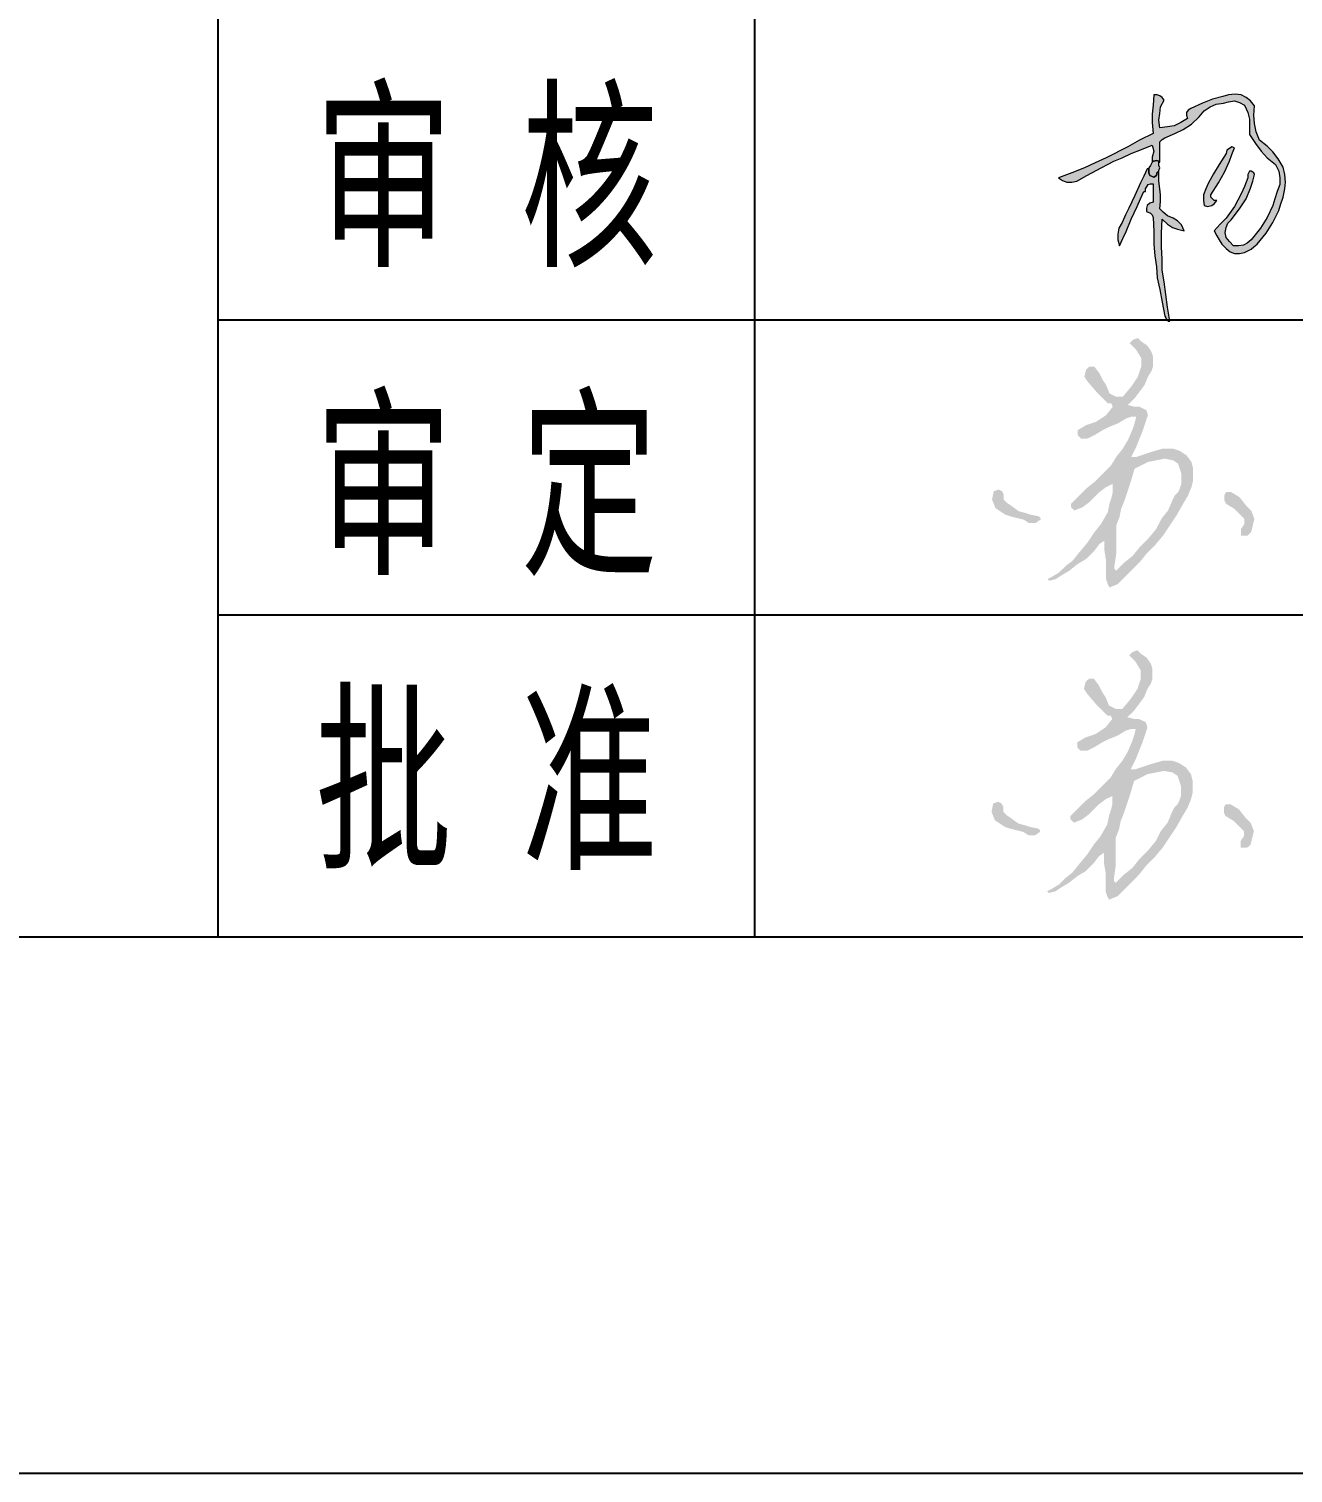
# Model space of a CAD drawing. Extents: x -29293 to 30124, y -19360 to 22650.
# Drawn here: x 10762 to 13119, y -19355 to -16663 of the extents above; entities that cross this region are included whole.
import ezdxf
from ezdxf.enums import TextEntityAlignment as Align

# ---------------------------------------------------------------- set-up
doc = ezdxf.new("R2010")
doc.units = 0
doc.layers.get('0').update_dxf_attribs({"linetype": 'CONTINUOUS', "lineweight": 25})
doc.layers.add('13图框与明细表层', color=3, linetype='CONTINUOUS', lineweight=25)
doc.styles.add('BTLHZ', font='', dxfattribs={"width": 0.7})
doc.styles.get('BTLHZ').set_extended_font_data('SimSun')

msp = doc.modelspace()

# ---------------------------------------------------------------- hatches: boundary and pattern name
h = msp.add_hatch(color=6)
h.paths.add_polyline_path([(12953, -16992), (12959.2, -16993.6), (12967, -16992), (12971.7, -16988.9), (12976.4, -16982.6), (12971.7, -16982.6), (12968.6, -16979.5), (12965.5, -16976.4), (12965.5, -16971.7), (12979.5, -16949.8), (12990.5, -16929.5), (12999.9, -16909.2), (13004.6, -16896.7), (13009.2, -16884.2), (13004.6, -16882.6), (12999.9, -16885.7), (12995.2, -16888.9), (12993.6, -16895.1), (12981.1, -16915.4), (12970.2, -16932.6), (12960.8, -16949.8), (12956.1, -16960.7), (12951.4, -16971.7), (12951.4, -16982.6)], flags=17)
h.paths.add_polyline_path([(12856.1, -16901.4), (12856.1, -16904.5), (12856.1, -16906), (12856.1, -16909.2), (12857.6, -16909.2), (12859.2, -16909.2), (12863.9, -16907.6), (12868.6, -16909.2), (12868.6, -16910.7), (12870.2, -16910.7), (12870.2, -16899.8), (12870.2, -16892), (12870.2, -16882.6), (12870.2, -16873.2), (12874.8, -16868.5), (12879.5, -16865.4), (12898.3, -16857.6), (12913.9, -16849.8), (12929.5, -16840.4), (12943.6, -16826.3), (12953, -16815.4), (12963.9, -16807.6), (12974.9, -16802.9), (12988.9, -16801.3), (12998.3, -16798.2), (13009.2, -16796.7), (13018.6, -16799.8), (13028, -16804.5), (13034.2, -16818.5), (13037.4, -16831), (13037.4, -16843.5), (13037.4, -16859.2), (13048.3, -16876.4), (13059.2, -16890.4), (13070.2, -16902.9), (13085.8, -16915.4), (13092.1, -16927.9), (13093.6, -16940.4), (13093.6, -16952.9), (13088.9, -16965.4), (13084.3, -16979.5), (13081.1, -16992), (13070.2, -17013.9), (13057.7, -17034.2), (13040.5, -17056.1), (13032.7, -17062.3), (13026.4, -17065.5), (13017.1, -17067), (13007.7, -17067), (12999.9, -17059.2), (12993.6, -17051.4), (12992, -17042), (12993.6, -17032.6), (12996.7, -17024.8), (13003, -17018.6), (13018.6, -16998.3), (13031.1, -16979.5), (13038.9, -16959.2), (13043.6, -16946.7), (13046.7, -16934.2), (13045.2, -16931.1), (13043.6, -16929.5), (13040.5, -16927.9), (13037.4, -16927.9), (13034.2, -16934.2), (13034.2, -16940.4), (13028, -16956.1), (13021.7, -16970.1), (13009.2, -16993.6), (12993.6, -17015.4), (12982.7, -17026.4), (12971.7, -17038.9), (12976.4, -17048.3), (12981.1, -17056.1), (12985.8, -17063.9), (12993.6, -17071.7), (13001.4, -17078), (13009.2, -17081.1), (13018.6, -17081.1), (13028, -17079.5), (13034.2, -17076.4), (13040.5, -17073.3), (13045.2, -17068.6), (13051.4, -17063.9), (13068.6, -17043.6), (13081.1, -17023.3), (13092.1, -17001.4), (13095.2, -16990.4), (13099.9, -16976.4), (13103, -16960.7), (13104.6, -16948.2), (13103, -16934.2), (13099.9, -16920.1), (13090.5, -16904.5), (13081.1, -16892), (13070.2, -16881), (13056.1, -16870.1), (13049.9, -16854.5), (13046.7, -16838.8), (13045.2, -16823.2), (13046.7, -16806), (13038.9, -16796.7), (13031.1, -16790.4), (13021.7, -16785.7), (13010.8, -16784.1), (12998.3, -16785.7), (12987.4, -16788.8), (12968.6, -16793.5), (12949.9, -16801.3), (12928, -16810.7), (12923.3, -16813.8), (12920.2, -16818.5), (12920.2, -16823.2), (12921.7, -16829.5), (12909.2, -16837.3), (12896.7, -16843.5), (12884.2, -16845.1), (12870.2, -16846.7), (12868.6, -16832.6), (12870.2, -16820.1), (12871.7, -16807.6), (12878, -16795.1), (12874.8, -16790.4), (12870.2, -16787.3), (12865.5, -16785.7), (12859.2, -16785.7), (12857.6, -16804.5), (12856.1, -16821.7), (12856.1, -16837.3), (12857.6, -16857.6), (12832.6, -16870.1), (12810.8, -16882.6), (12770.1, -16902.9), (12749.8, -16912.3), (12729.5, -16921.7), (12706.1, -16931.1), (12681.1, -16940.4), (12688.9, -16945.1), (12696.7, -16948.2), (12706.1, -16948.2), (12715.4, -16946.7), (12734.2, -16935.7), (12751.4, -16926.4), (12784.2, -16909.2), (12799.8, -16902.9), (12817, -16895.1), (12835.8, -16887.3), (12856.1, -16879.5), (12859.2, -16890.4)])
h.paths.add_polyline_path([(12865.5, -16929.5), (12867, -16929.5), (12868.6, -16929.5), (12868.6, -16927.9), (12868.6, -16926.4), (12870.2, -16921.7), (12868.6, -16917), (12868.6, -16913.9), (12868.6, -16912.3), (12868.6, -16909.2), (12863.9, -16907.6), (12859.2, -16909.2), (12857.6, -16909.2), (12856.1, -16909.2), (12856.1, -16910.7), (12853, -16917), (12849.8, -16921.7), (12849.8, -16923.2), (12849.8, -16924.8), (12849.8, -16926.4), (12849.8, -16931.1), (12851.4, -16935.7), (12854.5, -16937.3), (12859.2, -16938.9), (12863.9, -16935.7)], flags=17)
h.paths.add_polyline_path([(12868.6, -16946.7), (12868.6, -16942), (12868.6, -16938.9), (12868.6, -16937.3), (12868.6, -16934.2), (12868.6, -16929.5), (12867, -16929.5), (12865.5, -16929.5), (12863.9, -16935.7), (12859.2, -16938.9), (12854.5, -16937.3), (12851.4, -16935.7), (12849.8, -16931.1), (12849.8, -16926.4), (12849.8, -16924.8), (12849.8, -16923.2), (12848.3, -16923.2), (12846.7, -16923.2), (12840.5, -16937.3), (12834.2, -16949.8), (12823.3, -16973.2), (12812.3, -16996.7), (12806.1, -17009.2), (12799.8, -17023.3), (12793.6, -17034.2), (12792, -17045.1), (12792, -17056.1), (12795.1, -17067), (12801.4, -17053), (12807.6, -17040.4), (12817, -17017), (12828, -16993.6), (12834.2, -16979.5), (12840.5, -16965.4), (12842, -16965.4), (12843.6, -16965.4), (12843.6, -16963.9), (12843.6, -16962.3), (12843.6, -16960.7), (12848.3, -16952.9), (12853, -16951.4), (12857.6, -16951.4), (12857.6, -16957.6), (12857.6, -16960.7), (12857.6, -16967), (12857.6, -16968.6), (12857.6, -16970.1), (12857.6, -16976.4), (12857.6, -16979.5), (12857.6, -16985.7), (12851.4, -16987.3), (12846.7, -16992), (12845.1, -16996.7), (12845.1, -17002.9), (12853, -17006.1), (12856.1, -17009.2), (12857.6, -17013.9), (12859.2, -17040.4), (12859.2, -17063.9), (12860.8, -17085.8), (12863.9, -17106.1), (12865.5, -17126.4), (12870.2, -17148.3), (12874.8, -17171.7), (12879.5, -17198.3), (12881.1, -17201.4), (12882.7, -17204.5), (12885.8, -17207.7), (12888.9, -17207.7), (12884.2, -17181.1), (12881.1, -17157.7), (12878, -17134.2), (12874.8, -17112.3), (12874.8, -17092), (12873.3, -17068.6), (12873.3, -17043.6), (12874.8, -17017), (12884.2, -17026.4), (12893.6, -17032.6), (12903, -17035.8), (12915.5, -17038.9), (12910.8, -17027.9), (12903, -17020.1), (12895.2, -17015.4), (12884.2, -17010.8), (12876.4, -17004.5), (12870.2, -16998.3), (12871.7, -16984.2), (12871.7, -16971.7), (12870.2, -16960.7)])
h = msp.add_hatch(color=6)
h.paths.add_polyline_path([(13027.8, -17607.1), (13034.1, -17607.1), (13040.3, -17600.9), (13043.4, -17588.4), (13046.5, -17575.9), (13040.3, -17560.3), (13030.9, -17551), (13018.5, -17535.4), (13002.9, -17526), (12993.5, -17526), (12990.4, -17532.2), (12990.4, -17541.6), (12993.5, -17547.8), (13009.1, -17557.2), (13015.3, -17563.4), (13021.6, -17569.7), (13027.8, -17575.9), (13027.8, -17585.3), (13021.6, -17594.6), (13021.6, -17607.1), (13024.7, -17607.1)])
h.paths.add_polyline_path([(12626, -17583.8), (12638.5, -17583.8), (12647.8, -17577.5), (12647.8, -17574.4), (12644.7, -17571.3), (12629.1, -17568.2), (12619.8, -17565.1), (12607.3, -17561.9), (12594.8, -17552.6), (12585.4, -17546.3), (12579.2, -17540.1), (12579.2, -17530.7), (12576.1, -17524.5), (12569.8, -17521.4), (12560.5, -17524.5), (12557.4, -17540.1), (12563.6, -17555.7), (12582.3, -17568.2), (12591.7, -17571.3), (12604.2, -17574.4), (12616.6, -17577.5)])
h.paths.add_polyline_path([(12776.3, -17703.9), (12791.9, -17697.7), (12804.4, -17685.2), (12820, -17669.6), (12832.4, -17657.1), (12844.9, -17641.5), (12860.5, -17625.9), (12876.1, -17607.2), (12888.6, -17588.5), (12901.1, -17569.8), (12913.6, -17547.9), (12922.9, -17532.3), (12929.2, -17516.7), (12932.3, -17504.2), (12932.3, -17494.9), (12932.3, -17482.4), (12929.2, -17469.9), (12919.8, -17457.4), (12910.4, -17451.2), (12904.2, -17448.1), (12894.8, -17445), (12876.1, -17445), (12854.3, -17451.2), (12844.9, -17454.3), (12835.6, -17457.4), (12826.2, -17460.6), (12816.8, -17460.6), (12826.2, -17441.8), (12832.4, -17426.2), (12838.7, -17410.6), (12844.9, -17391.9), (12848, -17382.6), (12844.9, -17373.2), (12838.7, -17370.1), (12832.4, -17367), (12823.1, -17367), (12810.6, -17363.8), (12823.1, -17351.4), (12832.4, -17338.9), (12841.8, -17326.4), (12848, -17310.8), (12854.3, -17301.4), (12857.4, -17292.1), (12857.4, -17282.7), (12857.4, -17273.4), (12854.3, -17264), (12848, -17254.6), (12844.9, -17251.5), (12835.6, -17245.3), (12829.3, -17239), (12820, -17242.2), (12816.8, -17245.3), (12813.7, -17248.4), (12826.2, -17260.9), (12835.6, -17276.5), (12835.6, -17292.1), (12832.4, -17301.4), (12829.3, -17310.8), (12816.8, -17329.5), (12801.2, -17348.2), (12788.8, -17348.2), (12776.3, -17342), (12770, -17326.4), (12763.8, -17317), (12757.6, -17304.6), (12748.2, -17292.1), (12738.8, -17292.1), (12732.6, -17298.3), (12729.5, -17310.8), (12735.7, -17320.2), (12754.4, -17342), (12773.2, -17360.7), (12779.4, -17360.7), (12782.5, -17367), (12770, -17382.6), (12760.7, -17388.8), (12751.3, -17395), (12742, -17398.2), (12732.6, -17401.3), (12717, -17410.6), (12717, -17420), (12723.2, -17426.2), (12735.7, -17426.2), (12748.2, -17420), (12763.8, -17410.6), (12776.3, -17404.4), (12791.9, -17398.2), (12807.5, -17388.8), (12816.8, -17385.7), (12826.2, -17385.7), (12823.1, -17398.2), (12820, -17407.5), (12810.6, -17429.4), (12801.2, -17445), (12788.8, -17460.6), (12779.4, -17476.2), (12763.8, -17491.8), (12748.2, -17507.4), (12732.6, -17519.8), (12720.1, -17532.3), (12704.5, -17547.9), (12704.5, -17554.2), (12710.8, -17560.4), (12726.4, -17554.2), (12738.8, -17544.8), (12748.2, -17535.4), (12757.6, -17526.1), (12770, -17516.7), (12782.5, -17510.5), (12782.5, -17526.1), (12779.4, -17538.6), (12776.3, -17547.9), (12773.2, -17563.5), (12760.7, -17585.4), (12748.2, -17601), (12735.7, -17619.7), (12720.1, -17638.4), (12707.6, -17654), (12695.2, -17663.4), (12682.7, -17675.8), (12667.1, -17685.2), (12660.8, -17688.3), (12664, -17691.4), (12676.4, -17688.3), (12685.8, -17682.1), (12701.4, -17672.7), (12717, -17660.2), (12732.6, -17650.9), (12748.2, -17635.3), (12757.6, -17622.8), (12766.9, -17616.6), (12766.9, -17635.3), (12770, -17654), (12770, -17669.6), (12770, -17688.3), (12773.2, -17697.7)])
h.paths.add_polyline_path([(12788.8, -17672.7), (12804.4, -17657.1), (12820, -17644.6), (12832.4, -17629), (12848, -17613.4), (12863.6, -17594.7), (12873, -17576), (12885.5, -17560.4), (12894.8, -17538.6), (12898, -17532.3), (12904.2, -17526.1), (12907.3, -17519.8), (12910.4, -17510.5), (12910.4, -17501.1), (12910.4, -17491.8), (12907.3, -17482.4), (12904.2, -17473), (12894.8, -17466.8), (12879.2, -17463.7), (12863.6, -17466.8), (12848, -17469.9), (12835.6, -17476.2), (12823.1, -17482.4), (12816.8, -17504.2), (12810.6, -17523), (12804.4, -17541.7), (12798.1, -17557.3), (12795, -17572.9), (12788.8, -17588.5), (12788.8, -17610.3), (12788.8, -17625.9), (12788.8, -17641.5), (12785.6, -17663.4), (12785.6, -17669.6)], flags=16)
h = msp.add_hatch(color=6)
h.paths.add_polyline_path([(13026.9, -18189.2), (13033.1, -18189.2), (13039.4, -18183), (13042.5, -18170.5), (13045.6, -18158), (13039.4, -18142.4), (13030, -18133.1), (13017.5, -18117.5), (13001.9, -18108.1), (12992.6, -18108.1), (12989.5, -18114.4), (12989.5, -18123.7), (12992.6, -18130), (13008.2, -18139.3), (13014.4, -18145.6), (13020.7, -18151.8), (13026.9, -18158), (13026.9, -18167.4), (13020.7, -18176.8), (13020.7, -18189.2), (13023.8, -18189.2)])
h.paths.add_polyline_path([(12625.1, -18165.9), (12637.6, -18165.9), (12646.9, -18159.6), (12646.9, -18156.5), (12643.8, -18153.4), (12628.2, -18150.3), (12618.9, -18147.2), (12606.4, -18144), (12593.9, -18134.7), (12584.5, -18128.4), (12578.3, -18122.2), (12578.3, -18112.8), (12575.2, -18106.6), (12568.9, -18103.5), (12559.6, -18106.6), (12556.5, -18122.2), (12562.7, -18137.8), (12581.4, -18150.3), (12590.8, -18153.4), (12603.3, -18156.5), (12615.7, -18159.6)])
h.paths.add_polyline_path([(12775.4, -18286), (12791, -18279.8), (12803.5, -18267.3), (12819.1, -18251.7), (12831.5, -18239.2), (12844, -18223.6), (12859.6, -18208), (12875.2, -18189.3), (12887.7, -18170.6), (12900.2, -18151.9), (12912.7, -18130), (12922, -18114.4), (12928.3, -18098.8), (12931.4, -18086.3), (12931.4, -18077), (12931.4, -18064.5), (12928.3, -18052), (12918.9, -18039.5), (12909.5, -18033.3), (12903.3, -18030.2), (12893.9, -18027.1), (12875.2, -18027.1), (12853.4, -18033.3), (12844, -18036.4), (12834.7, -18039.5), (12825.3, -18042.7), (12815.9, -18042.7), (12825.3, -18023.9), (12831.5, -18008.3), (12837.8, -17992.7), (12844, -17974), (12847.1, -17964.7), (12844, -17955.3), (12837.8, -17952.2), (12831.5, -17949.1), (12822.2, -17949.1), (12809.7, -17945.9), (12822.2, -17933.5), (12831.5, -17921), (12840.9, -17908.5), (12847.1, -17892.9), (12853.4, -17883.5), (12856.5, -17874.2), (12856.5, -17864.8), (12856.5, -17855.5), (12853.4, -17846.1), (12847.1, -17836.7), (12844, -17833.6), (12834.7, -17827.4), (12828.4, -17821.1), (12819.1, -17824.3), (12815.9, -17827.4), (12812.8, -17830.5), (12825.3, -17843), (12834.7, -17858.6), (12834.7, -17874.2), (12831.5, -17883.5), (12828.4, -17892.9), (12815.9, -17911.6), (12800.3, -17930.3), (12787.9, -17930.3), (12775.4, -17924.1), (12769.1, -17908.5), (12762.9, -17899.1), (12756.7, -17886.7), (12747.3, -17874.2), (12737.9, -17874.2), (12731.7, -17880.4), (12728.6, -17892.9), (12734.8, -17902.3), (12753.5, -17924.1), (12772.3, -17942.8), (12778.5, -17942.8), (12781.6, -17949.1), (12769.1, -17964.7), (12759.8, -17970.9), (12750.4, -17977.1), (12741.1, -17980.3), (12731.7, -17983.4), (12716.1, -17992.7), (12716.1, -18002.1), (12722.3, -18008.3), (12734.8, -18008.3), (12747.3, -18002.1), (12762.9, -17992.7), (12775.4, -17986.5), (12791, -17980.3), (12806.6, -17970.9), (12815.9, -17967.8), (12825.3, -17967.8), (12822.2, -17980.3), (12819.1, -17989.6), (12809.7, -18011.5), (12800.3, -18027.1), (12787.9, -18042.7), (12778.5, -18058.3), (12762.9, -18073.9), (12747.3, -18089.5), (12731.7, -18101.9), (12719.2, -18114.4), (12703.6, -18130), (12703.6, -18136.3), (12709.9, -18142.5), (12725.5, -18136.3), (12737.9, -18126.9), (12747.3, -18117.5), (12756.7, -18108.2), (12769.1, -18098.8), (12781.6, -18092.6), (12781.6, -18108.2), (12778.5, -18120.7), (12775.4, -18130), (12772.3, -18145.6), (12759.8, -18167.5), (12747.3, -18183.1), (12734.8, -18201.8), (12719.2, -18220.5), (12706.7, -18236.1), (12694.3, -18245.5), (12681.8, -18257.9), (12666.2, -18267.3), (12659.9, -18270.4), (12663.1, -18273.5), (12675.5, -18270.4), (12684.9, -18264.2), (12700.5, -18254.8), (12716.1, -18242.3), (12731.7, -18233), (12747.3, -18217.4), (12756.7, -18204.9), (12766, -18198.7), (12766, -18217.4), (12769.1, -18236.1), (12769.1, -18251.7), (12769.1, -18270.4), (12772.3, -18279.8)])
h.paths.add_polyline_path([(12787.9, -18254.8), (12803.5, -18239.2), (12819.1, -18226.7), (12831.5, -18211.1), (12847.1, -18195.5), (12862.7, -18176.8), (12872.1, -18158.1), (12884.6, -18142.5), (12893.9, -18120.7), (12897.1, -18114.4), (12903.3, -18108.2), (12906.4, -18101.9), (12909.5, -18092.6), (12909.5, -18083.2), (12909.5, -18073.9), (12906.4, -18064.5), (12903.3, -18055.1), (12893.9, -18048.9), (12878.3, -18045.8), (12862.7, -18048.9), (12847.1, -18052), (12834.7, -18058.3), (12822.2, -18064.5), (12815.9, -18086.3), (12809.7, -18105.1), (12803.5, -18123.8), (12797.2, -18139.4), (12794.1, -18155), (12787.9, -18170.6), (12787.9, -18192.4), (12787.9, -18208), (12787.9, -18223.6), (12784.7, -18245.5), (12784.7, -18251.7)], flags=16)

# ---------------------------------------------------------------- linework, layer by layer
at = {"color": 6, "lineweight": 0}
for points in [[(12856.1, -16901.4), (12856.1, -16904.5), (12856.1, -16906), (12856.1, -16906), (12856.1, -16909.2), (12857.6, -16909.2), (12857.6, -16909.2), (12857.6, -16909.2), (12859.2, -16909.2), (12863.9, -16907.6), (12868.6, -16909.2), (12868.6, -16910.7), (12868.6, -16910.7), (12870.2, -16910.7), (12870.2, -16910.7), (12870.2, -16899.8), (12870.2, -16892), (12870.2, -16882.6), (12870.2, -16873.2), (12874.8, -16868.5), (12879.5, -16865.4), (12898.3, -16857.6), (12913.9, -16849.8), (12929.5, -16840.4), (12943.6, -16826.3), (12953, -16815.4), (12963.9, -16807.6), (12974.9, -16802.9), (12988.9, -16801.3), (12998.3, -16798.2), (13009.2, -16796.7), (13018.6, -16799.8), (13028, -16804.5), (13034.2, -16818.5), (13037.4, -16831), (13037.4, -16843.5), (13037.4, -16859.2), (13048.3, -16876.4), (13059.2, -16890.4), (13070.2, -16902.9), (13085.8, -16915.4), (13092.1, -16927.9), (13093.6, -16940.4), (13093.6, -16952.9), (13088.9, -16965.4), (13084.3, -16979.5), (13081.1, -16992), (13070.2, -17013.9), (13057.7, -17034.2), (13040.5, -17056.1), (13032.7, -17062.3), (13026.4, -17065.5), (13017.1, -17067), (13007.7, -17067), (12999.9, -17059.2), (12993.6, -17051.4), (12992, -17042), (12993.6, -17032.6), (12996.7, -17024.8), (13003, -17018.6), (13018.6, -16998.3), (13031.1, -16979.5), (13038.9, -16959.2), (13043.6, -16946.7), (13046.7, -16934.2), (13045.2, -16931.1), (13043.6, -16929.5), (13040.5, -16927.9), (13037.4, -16927.9), (13034.2, -16934.2), (13034.2, -16940.4), (13028, -16956.1), (13021.7, -16970.1), (13009.2, -16993.6), (12993.6, -17015.4), (12982.7, -17026.4), (12971.7, -17038.9), (12976.4, -17048.3), (12981.1, -17056.1), (12985.8, -17063.9), (12993.6, -17071.7), (13001.4, -17078), (13009.2, -17081.1), (13018.6, -17081.1), (13028, -17079.5), (13034.2, -17076.4), (13040.5, -17073.3), (13045.2, -17068.6), (13051.4, -17063.9), (13068.6, -17043.6), (13081.1, -17023.3), (13092.1, -17001.4), (13095.2, -16990.4), (13099.9, -16976.4), (13103, -16960.7), (13104.6, -16948.2), (13103, -16934.2), (13099.9, -16920.1), (13090.5, -16904.5), (13081.1, -16892), (13070.2, -16881), (13056.1, -16870.1), (13049.9, -16854.5), (13046.7, -16838.8), (13045.2, -16823.2), (13046.7, -16806), (13038.9, -16796.7), (13031.1, -16790.4), (13021.7, -16785.7), (13010.8, -16784.1), (12998.3, -16785.7), (12987.4, -16788.8), (12968.6, -16793.5), (12949.9, -16801.3), (12928, -16810.7), (12923.3, -16813.8), (12920.2, -16818.5), (12920.2, -16823.2), (12921.7, -16829.5), (12909.2, -16837.3), (12896.7, -16843.5), (12884.2, -16845.1), (12870.2, -16846.7), (12868.6, -16832.6), (12870.2, -16820.1), (12871.7, -16807.6), (12878, -16795.1), (12874.8, -16790.4), (12870.2, -16787.3), (12865.5, -16785.7), (12859.2, -16785.7), (12857.6, -16804.5), (12856.1, -16821.7), (12856.1, -16837.3), (12857.6, -16857.6), (12832.6, -16870.1), (12810.8, -16882.6), (12770.1, -16902.9), (12749.8, -16912.3), (12729.5, -16921.7), (12706.1, -16931.1), (12681.1, -16940.4), (12688.9, -16945.1), (12696.7, -16948.2), (12706.1, -16948.2), (12715.4, -16946.7), (12734.2, -16935.7), (12751.4, -16926.4), (12784.2, -16909.2), (12799.8, -16902.9), (12817, -16895.1), (12835.8, -16887.3), (12856.1, -16879.5), (12859.2, -16890.4), (12856.1, -16901.4)], [(12865.5, -16929.5), (12867, -16929.5), (12867, -16929.5), (12867, -16929.5), (12868.6, -16929.5), (12868.6, -16927.9), (12868.6, -16927.9), (12868.6, -16927.9), (12868.6, -16926.4), (12870.2, -16921.7), (12868.6, -16917), (12868.6, -16913.9), (12868.6, -16913.9), (12868.6, -16912.3), (12868.6, -16909.2), (12863.9, -16907.6), (12859.2, -16909.2), (12857.6, -16909.2), (12857.6, -16909.2), (12857.6, -16909.2), (12856.1, -16909.2), (12856.1, -16910.7), (12856.1, -16910.7), (12853, -16917), (12849.8, -16921.7), (12849.8, -16923.2), (12849.8, -16924.8), (12849.8, -16924.8), (12849.8, -16926.4), (12849.8, -16931.1), (12851.4, -16935.7), (12854.5, -16937.3), (12859.2, -16938.9), (12863.9, -16935.7), (12865.5, -16929.5)], [(12953, -16992), (12959.2, -16993.6), (12967, -16992), (12971.7, -16988.9), (12976.4, -16982.6), (12971.7, -16982.6), (12968.6, -16979.5), (12965.5, -16976.4), (12965.5, -16971.7), (12979.5, -16949.8), (12990.5, -16929.5), (12999.9, -16909.2), (13004.6, -16896.7), (13009.2, -16884.2), (13004.6, -16882.6), (12999.9, -16885.7), (12995.2, -16888.9), (12993.6, -16895.1), (12981.1, -16915.4), (12970.2, -16932.6), (12960.8, -16949.8), (12956.1, -16960.7), (12951.4, -16971.7), (12951.4, -16982.6), (12953, -16992)], [(12868.6, -16946.7), (12868.6, -16942), (12868.6, -16938.9), (12868.6, -16938.9), (12868.6, -16938.9), (12868.6, -16937.3), (12868.6, -16937.3), (12868.6, -16934.2), (12868.6, -16929.5), (12867, -16929.5), (12867, -16929.5), (12867, -16929.5), (12865.5, -16929.5), (12863.9, -16935.7), (12859.2, -16938.9), (12854.5, -16937.3), (12851.4, -16935.7), (12849.8, -16931.1), (12849.8, -16926.4), (12849.8, -16924.8), (12849.8, -16924.8), (12849.8, -16924.8), (12849.8, -16923.2), (12848.3, -16923.2), (12848.3, -16923.2), (12848.3, -16923.2), (12846.7, -16923.2), (12840.5, -16937.3), (12834.2, -16949.8), (12823.3, -16973.2), (12812.3, -16996.7), (12806.1, -17009.2), (12799.8, -17023.3), (12793.6, -17034.2), (12792, -17045.1), (12792, -17056.1), (12795.1, -17067), (12801.4, -17053), (12807.6, -17040.4), (12817, -17017), (12828, -16993.6), (12834.2, -16979.5), (12840.5, -16965.4), (12842, -16965.4), (12842, -16965.4), (12842, -16965.4), (12843.6, -16965.4), (12843.6, -16963.9), (12843.6, -16963.9), (12843.6, -16962.3), (12843.6, -16960.7), (12848.3, -16952.9), (12853, -16951.4), (12857.6, -16951.4), (12857.6, -16957.6), (12857.6, -16960.7), (12857.6, -16967), (12857.6, -16968.6), (12857.6, -16968.6), (12857.6, -16968.6), (12857.6, -16970.1), (12857.6, -16976.4), (12857.6, -16979.5), (12857.6, -16985.7), (12851.4, -16987.3), (12846.7, -16992), (12845.1, -16996.7), (12845.1, -17002.9), (12853, -17006.1), (12856.1, -17009.2), (12857.6, -17013.9), (12859.2, -17040.4), (12859.2, -17063.9), (12860.8, -17085.8), (12863.9, -17106.1), (12865.5, -17126.4), (12870.2, -17148.3), (12874.8, -17171.7), (12879.5, -17198.3), (12881.1, -17201.4), (12882.7, -17204.5), (12885.8, -17207.7), (12888.9, -17207.7), (12884.2, -17181.1), (12881.1, -17157.7), (12878, -17134.2), (12874.8, -17112.3), (12874.8, -17092), (12873.3, -17068.6), (12873.3, -17043.6), (12874.8, -17017), (12884.2, -17026.4), (12893.6, -17032.6), (12903, -17035.8), (12915.5, -17038.9), (12910.8, -17027.9), (12903, -17020.1), (12895.2, -17015.4), (12884.2, -17010.8), (12876.4, -17004.5), (12870.2, -16998.3), (12871.7, -16984.2), (12871.7, -16971.7), (12870.2, -16960.7), (12868.6, -16946.7)]]:
    msp.add_lwpolyline(points, close=True, dxfattribs=at)
at = {"layer": '13图框与明细表层', "color": 7}
for p, q in [((11115, -18355.1), (11115, -13755.1)), ((-26785, -18355.1), (29115, -18355.1)), ((11115, -18355.1), (29115, -18355.1))]:
    msp.add_line(p, q, dxfattribs=at)
at = {"layer": '13图框与明细表层', "color": 1}
for p, q in [((12115, -18355.1), (12115, -13755.1)), ((11115, -17205.1), (17115, -17205.1)), ((11115, -17755.1), (17115, -17755.1)), ((-29285, -19355.1), (30115, -19355.1))]:
    msp.add_line(p, q, dxfattribs=at)

# ---------------------------------------------------------------- texts
at = {"layer": '13图框与明细表层', "color": 1, "style": 'BTLHZ', "width": 0.67}
for s, p in [('审 核', (11615, -16930.1)), ('审 定', (11615, -17505.1)), ('批 准', (11615, -18055.1))]:
    msp.add_text(s, height=280, dxfattribs=at).set_placement(p, align=Align.MIDDLE)

doc.saveas('drawing.dxf')
